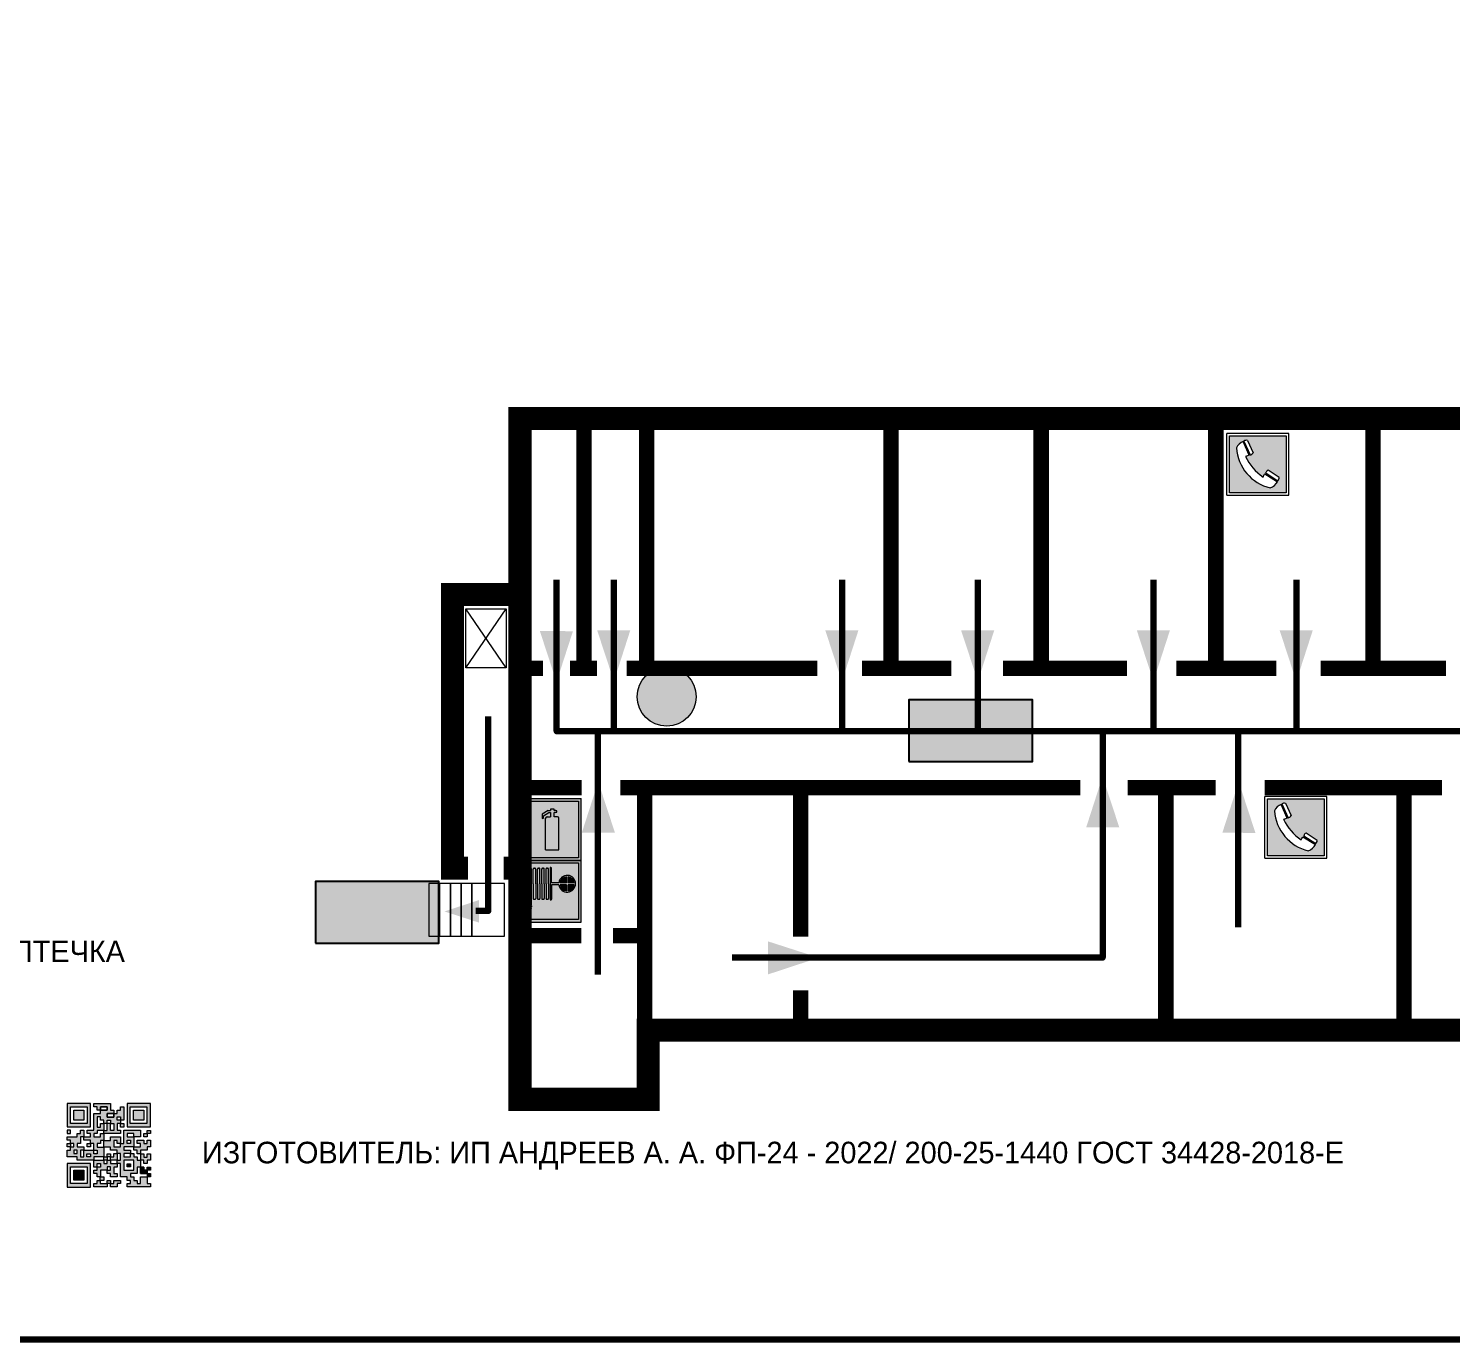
# Model space of a CAD drawing. Header units: millimetres. Extents: x 13810 to 67229, y 12374 to 21950.
# Drawn here: x 27635.8 to 27820.3, y 19874 to 20044 of the extents above; entities that cross this region are included whole.
import ezdxf

# ---------------------------------------------------------------- set-up
doc = ezdxf.new("R2010")
doc.units = ezdxf.units.MM
doc.layers.add('План_Штампы', color=7, linetype='Continuous')
doc.styles.add('обычный', font='arial.ttf')

# ---------------------------------------------------------------- blocks, each defined once
blk = doc.blocks.new('A$C7B8C2D5B')
at = {"lineweight": 0}
h = blk.add_hatch(color=5, dxfattribs=at)
h.dxf.hatch_style = 1
h.paths.add_polyline_path([(1.397, -3.024, 1), (-2.112, -3.024, 1)])
at = {"color": 5, "lineweight": 0}
blk.add_circle((-0.358, -3.024), 1.755, dxfattribs=at)
blk = doc.blocks.new('QR')
at = {"lineweight": 0}
h = blk.add_hatch(color=256, dxfattribs=at)
h.dxf.hatch_style = 1
h.paths.add_polyline_path([(9241.16, 2687.38), (9242.01, 2687.38), (9242.01, 2687.83), (9241.59, 2687.83), (9241.59, 2688.68), (9239.45, 2688.68), (9239.45, 2688.25), (9239.86, 2688.25), (9239.86, 2687.83), (9240.29, 2687.83), (9240.29, 2688.25), (9241.16, 2688.25), (9241.16, 2687.83), (9240.29, 2687.83), (9240.29, 2687.38), (9239.45, 2687.38), (9239.45, 2685.22), (9238.57, 2685.22), (9238.57, 2684.8), (9239.02, 2684.8), (9239.02, 2684.37), (9238.13, 2684.37), (9238.13, 2683.92), (9239.02, 2683.92), (9239.02, 2683.5), (9239.44, 2683.5), (9239.44, 2682.64), (9239.87, 2682.64), (9239.87, 2682.18), (9239.44, 2682.18), (9239.44, 2682.64), (9238.13, 2682.64), (9238.13, 2681.76), (9237.71, 2681.76), (9237.71, 2682.64), (9238.13, 2682.64), (9238.13, 2683.07), (9237.27, 2683.07), (9237.27, 2683.51), (9237.71, 2683.51), (9237.71, 2684.37), (9238.13, 2684.37), (9238.13, 2685.22), (9237.71, 2685.22), (9237.71, 2684.8), (9237.28, 2684.8), (9237.28, 2684.38), (9235.98, 2684.38), (9235.98, 2683.92), (9236.4, 2683.92), (9236.4, 2683.49), (9236.84, 2683.49), (9236.84, 2683.07), (9236.4, 2683.07), (9236.4, 2682.64), (9235.98, 2682.64), (9235.98, 2681.76), (9237.29, 2681.76), (9237.29, 2681.33), (9239.43, 2681.33), (9239.43, 2681.76), (9240.74, 2681.76), (9240.74, 2683.05), (9239.87, 2683.05), (9239.87, 2683.5), (9240.29, 2683.5), (9240.29, 2683.91), (9240.74, 2683.91), (9240.74, 2684.81), (9240.29, 2684.81), (9240.29, 2684.79), (9240.29, 2684.37), (9239.45, 2684.37), (9239.45, 2684.8), (9239.87, 2684.8), (9239.87, 2685.21), (9240.74, 2685.21), (9240.74, 2686.1), (9240.29, 2686.1), (9240.29, 2685.64), (9239.86, 2685.64), (9239.86, 2686.95), (9240.29, 2686.95), (9240.29, 2686.52), (9240.74, 2686.52), (9240.74, 2686.1), (9241.16, 2686.1), (9241.16, 2686.53), (9241.59, 2686.53), (9241.59, 2686.1), (9242.02, 2686.1), (9242.02, 2685.21), (9241.59, 2685.21), (9241.59, 2686.1), (9241.16, 2686.1), (9241.16, 2685.21), (9240.74, 2685.21), (9240.74, 2684.81), (9242.89, 2684.81), (9242.89, 2685.22), (9242.47, 2685.22), (9242.47, 2686.11), (9242.89, 2686.11), (9242.89, 2686.52), (9242.46, 2686.52), (9242.46, 2686.95), (9242.89, 2686.95), (9242.89, 2686.52), (9243.32, 2686.52), (9243.32, 2688.26), (9242.9, 2688.26), (9242.9, 2687.83), (9242.47, 2687.83), (9242.47, 2687.38), (9242.01, 2687.38), (9242.01, 2686.94), (9241.16, 2686.94)])
h.paths.add_polyline_path([(9239.02, 2682.18), (9239.02, 2681.76), (9238.54, 2681.76), (9238.54, 2682.18)], flags=16)
h.paths.add_polyline_path([(9237.27, 2682.65), (9237.27, 2682.19), (9236.83, 2682.19), (9236.83, 2682.65)], flags=16)
h = blk.add_hatch(color=256, dxfattribs=at)
h.dxf.hatch_style = 1
h.paths.add_polyline_path([(9238.15, 2687.83), (9236.83, 2687.83), (9236.83, 2686.52), (9238.15, 2686.52)], flags=0)
h.paths.add_polyline_path([(9239.01, 2685.65), (9239.01, 2688.68), (9235.98, 2688.68), (9235.98, 2685.65)])
h.paths.add_polyline_path([(9236.41, 2686.1), (9236.41, 2688.26), (9238.56, 2688.26), (9238.56, 2686.1)], flags=16)
h.paths.add_polyline_path([(9236.83, 2686.52), (9236.83, 2687.83), (9238.15, 2687.83), (9238.15, 2686.52)], flags=0)
h = blk.add_hatch(color=256, dxfattribs=at)
h.dxf.hatch_style = 1
h.paths.add_polyline_path([(9238.15, 2686.52), (9238.15, 2687.83), (9236.83, 2687.83), (9236.83, 2686.52)])
h.paths.add_polyline_path([(9245.91, 2686.52), (9245.91, 2687.83), (9244.59, 2687.83), (9244.59, 2686.52)], flags=0)
h.paths.add_polyline_path([(9246.77, 2685.65), (9246.77, 2688.68), (9243.74, 2688.68), (9243.74, 2685.65)])
h.paths.add_polyline_path([(9244.17, 2686.1), (9244.17, 2688.26), (9246.32, 2688.26), (9246.32, 2686.1)], flags=16)
h.paths.add_polyline_path([(9244.59, 2686.52), (9244.59, 2687.83), (9245.91, 2687.83), (9245.91, 2686.52)], flags=0)
h = blk.add_hatch(color=256, dxfattribs=at)
h.dxf.hatch_style = 1
h.paths.add_polyline_path([(9240.75, 2681.76), (9240.75, 2681.35), (9241.17, 2681.35), (9241.17, 2681.76)])
h.paths.add_polyline_path([(9241.6, 2682.18), (9241.17, 2682.18), (9241.17, 2681.76), (9241.6, 2681.76)])
h.paths.add_polyline_path([(9242.47, 2681.34), (9242.47, 2682.19), (9242.02, 2682.19), (9242.02, 2681.76), (9241.6, 2681.76), (9241.6, 2681.34)])
h.paths.add_polyline_path([(9239.87, 2678.3), (9239.44, 2678.3), (9239.44, 2677.89), (9241.17, 2677.89), (9241.17, 2678.3), (9240.28, 2678.3), (9240.28, 2678.73), (9239.87, 2678.73)])
h.paths.add_polyline_path([(9240.75, 2678.73), (9240.75, 2679.19), (9240.28, 2679.19), (9240.28, 2678.73)])
h.paths.add_polyline_path([(9241.6, 2678.73), (9241.17, 2678.73), (9241.17, 2678.3), (9241.6, 2678.3)])
h.paths.add_polyline_path([(9242.02, 2678.3), (9241.6, 2678.3), (9241.6, 2677.89), (9242.48, 2677.89), (9242.48, 2678.31), (9242.9, 2678.31), (9242.9, 2678.73), (9242.02, 2678.73)])
h.paths.add_polyline_path([(9246.36, 2684.37), (9246.36, 2684.79), (9245.93, 2684.79), (9245.93, 2684.37)])
h.paths.add_polyline_path([(9246.78, 2685.2), (9246.36, 2685.2), (9246.36, 2684.79), (9246.78, 2684.79)])
h.paths.add_polyline_path([(9245.91, 2687.83), (9244.59, 2687.83), (9244.59, 2686.52), (9245.91, 2686.52)])
h = blk.add_hatch(color=256, dxfattribs=at)
h.dxf.hatch_style = 1
h.paths.add_polyline_path([(9243.32, 2686.11), (9242.89, 2686.11), (9242.89, 2685.64), (9243.32, 2685.64)])
h.paths.add_polyline_path([(9239.02, 2683.07), (9239.02, 2683.5), (9238.56, 2683.5), (9238.56, 2683.07)])
h.paths.add_polyline_path([(9236.4, 2684.8), (9236.4, 2685.22), (9235.98, 2685.22), (9235.98, 2684.8)])
h.paths.add_polyline_path([(9236.4, 2683.07), (9236.4, 2683.49), (9235.98, 2683.49), (9235.98, 2683.07)])
h = blk.add_hatch(color=256, dxfattribs=at)
h.dxf.hatch_style = 1
h.paths.add_polyline_path([(9243.32, 2682.64), (9243.32, 2683.07), (9244.62, 2683.07), (9244.62, 2684.37), (9243.74, 2684.37), (9243.74, 2684.8), (9244.62, 2684.8), (9244.62, 2684.37), (9245.48, 2684.37), (9245.48, 2685.22), (9243.32, 2685.22), (9243.32, 2683.5), (9242.89, 2683.5), (9242.89, 2683.06), (9242.01, 2683.06), (9242.01, 2683.91), (9242.47, 2683.91), (9242.47, 2683.5), (9242.89, 2683.5), (9242.89, 2684.38), (9241.59, 2684.38), (9241.59, 2683.91), (9240.74, 2683.91), (9240.74, 2683.05), (9241.59, 2683.05), (9241.59, 2682.64), (9242.47, 2682.64), (9242.47, 2682.19), (9242.91, 2682.19), (9242.91, 2681.34), (9242.48, 2681.34), (9242.48, 2680.91), (9242.91, 2680.91), (9242.91, 2679.17), (9243.75, 2679.17), (9243.75, 2678.73), (9244.2, 2678.73), (9244.2, 2678.3), (9243.75, 2678.3), (9243.75, 2677.88), (9246.78, 2677.88), (9246.78, 2678.3), (9246.35, 2678.3), (9246.35, 2679.19), (9245.48, 2679.19), (9245.48, 2678.31), (9245.05, 2678.31), (9245.05, 2678.73), (9244.62, 2678.73), (9244.62, 2679.19), (9244.2, 2679.19), (9244.2, 2679.61), (9245.05, 2679.61), (9245.05, 2680.46), (9245.48, 2680.46), (9245.48, 2681.34), (9245.04, 2681.34), (9245.04, 2681.76), (9244.63, 2681.76), (9244.63, 2682.19), (9244.21, 2682.19), (9244.21, 2681.76), (9243.32, 2681.76), (9243.32, 2682.19), (9244.21, 2682.19), (9244.21, 2682.64)])
h.paths.add_polyline_path([(9243.75, 2683.49), (9243.75, 2683.92), (9244.21, 2683.92), (9244.21, 2683.49)], flags=16)
h.paths.add_polyline_path([(9243.32, 2681.34), (9244.63, 2681.34), (9244.63, 2680.04), (9243.32, 2680.04)], flags=16)
h.paths.add_polyline_path([(9243.76, 2680.89), (9244.18, 2680.89), (9244.18, 2680.48), (9243.76, 2680.48)], flags=0)
h = blk.add_hatch(color=256, dxfattribs=at)
h.dxf.hatch_style = 1
h.paths.add_polyline_path([(9246.36, 2683.07), (9246.78, 2683.07), (9246.78, 2683.92), (9246.36, 2683.92), (9246.36, 2683.49), (9245.92, 2683.49), (9245.92, 2683.92), (9245.06, 2683.92), (9245.06, 2683.49), (9245.48, 2683.49), (9245.48, 2683.07), (9244.62, 2683.07), (9244.62, 2682.65), (9245.05, 2682.65), (9245.05, 2682.18), (9245.48, 2682.18), (9245.48, 2682.65), (9246.36, 2682.65)])
h.paths.add_polyline_path([(9246.78, 2682.18), (9246.36, 2682.18), (9246.36, 2681.75), (9245.92, 2681.75), (9245.92, 2682.18), (9245.48, 2682.18), (9245.48, 2681.34), (9245.48, 2681.34), (9245.94, 2681.34), (9245.94, 2680.91), (9246.36, 2680.91), (9246.36, 2681.34), (9246.78, 2681.34)])
h = blk.add_hatch(color=256, dxfattribs=at)
h.dxf.hatch_style = 1
h.paths.add_polyline_path([(9242.02, 2680.46), (9242.48, 2680.46), (9242.48, 2680.91), (9241.58, 2680.91), (9241.58, 2681.35), (9241.17, 2681.35), (9241.17, 2680.91), (9240.75, 2680.91), (9240.75, 2681.33), (9239.43, 2681.33), (9239.43, 2680.46), (9239.86, 2680.46), (9239.86, 2680.92), (9240.3, 2680.92), (9240.3, 2680.46), (9239.86, 2680.46), (9239.86, 2680.04), (9239.44, 2680.04), (9239.44, 2679.62), (9239.86, 2679.62), (9239.86, 2679.19), (9240.29, 2679.19), (9240.29, 2680.03), (9241.18, 2680.03), (9241.18, 2680.47), (9241.6, 2680.47), (9241.6, 2680.03), (9241.18, 2680.03), (9241.18, 2679.61), (9241.6, 2679.61), (9241.6, 2679.19), (9242.47, 2679.19), (9242.47, 2679.6), (9242.02, 2679.6)])
h = blk.add_hatch(color=256, dxfattribs=at)
h.dxf.hatch_style = 1
h.paths.add_polyline_path([(9235.98, 2680.9), (9235.98, 2677.86), (9239.02, 2677.86), (9239.02, 2680.9)])
h.paths.add_polyline_path([(9238.57, 2680.48), (9238.57, 2678.32), (9236.41, 2678.32), (9236.41, 2680.48)], flags=16)
h.paths.add_polyline_path([(9238.15, 2680.05), (9238.15, 2678.74), (9236.83, 2678.74), (9236.83, 2680.05)], flags=0)
h = blk.add_hatch(color=256, dxfattribs=at)
h.dxf.hatch_style = 1
h.paths.add_polyline_path([(9238.15, 2680.05), (9236.83, 2680.05), (9236.83, 2678.74), (9238.15, 2678.74)])
h = blk.add_hatch(color=256, dxfattribs=at)
h.dxf.hatch_style = 1
h.paths.add_polyline_path([(9244.18, 2680.48), (9244.18, 2680.89), (9243.76, 2680.89), (9243.76, 2680.48)])
h = blk.add_hatch(color=256, dxfattribs=at)
h.dxf.hatch_style = 1
h.paths.add_polyline_path([(9245.93, 2680.04), (9245.93, 2680.46), (9245.48, 2680.46), (9245.48, 2679.62), (9246.35, 2679.62), (9246.35, 2680.04)])
h.paths.add_polyline_path([(9246.78, 2680.04), (9246.78, 2680.46), (9246.35, 2680.46), (9246.35, 2680.04)])
h.paths.add_polyline_path([(9246.78, 2679.18), (9246.78, 2679.62), (9246.35, 2679.62), (9246.35, 2679.18)])
for points in [[(9237.71, 2685.22), (9238.13, 2685.22), (9238.13, 2684.37), (9237.71, 2684.37), (9237.71, 2683.51), (9237.27, 2683.51), (9237.27, 2683.07), (9238.13, 2683.07), (9238.13, 2682.64), (9237.71, 2682.64), (9237.71, 2681.76), (9238.13, 2681.76), (9238.13, 2682.64), (9239.44, 2682.64), (9239.44, 2683.5), (9239.02, 2683.5), (9239.02, 2683.07), (9238.56, 2683.07), (9238.56, 2683.5), (9239.02, 2683.5), (9239.02, 2683.92), (9238.13, 2683.92), (9238.13, 2684.37), (9239.02, 2684.37), (9239.02, 2684.8), (9238.57, 2684.8), (9238.57, 2685.22), (9239.45, 2685.22), (9239.45, 2687.38), (9240.29, 2687.38), (9240.29, 2687.83), (9239.86, 2687.83), (9239.86, 2688.25), (9239.45, 2688.25), (9239.45, 2688.68), (9241.59, 2688.68), (9241.59, 2687.83), (9242.01, 2687.83), (9242.01, 2687.38), (9242.47, 2687.38), (9242.47, 2687.83), (9242.9, 2687.83), (9242.9, 2688.26), (9243.32, 2688.26), (9243.32, 2686.52), (9242.89, 2686.52), (9242.89, 2686.11), (9243.32, 2686.11), (9243.32, 2685.64), (9242.89, 2685.64), (9242.89, 2686.11), (9242.47, 2686.11), (9242.47, 2685.22), (9242.89, 2685.22), (9242.89, 2684.81), (9240.74, 2684.81), (9240.74, 2683.91), (9241.59, 2683.91), (9241.59, 2684.38), (9242.89, 2684.38), (9242.89, 2683.5), (9242.47, 2683.5), (9242.47, 2683.91), (9242.01, 2683.91), (9242.01, 2683.06), (9242.89, 2683.06), (9242.89, 2683.5), (9243.32, 2683.5), (9243.32, 2685.22), (9245.48, 2685.22), (9245.48, 2684.37), (9244.62, 2684.37), (9244.62, 2683.07), (9245.48, 2683.07), (9245.48, 2683.49), (9245.06, 2683.49), (9245.06, 2683.92), (9245.92, 2683.92), (9245.92, 2683.49), (9246.36, 2683.49), (9246.36, 2683.92), (9246.78, 2683.92), (9246.78, 2683.07), (9246.36, 2683.07), (9246.36, 2682.65), (9245.48, 2682.65), (9245.48, 2682.18), (9245.92, 2682.18), (9245.92, 2681.75), (9246.36, 2681.75), (9246.36, 2682.18), (9246.78, 2682.18), (9246.78, 2681.34), (9246.36, 2681.34), (9246.36, 2680.91), (9245.94, 2680.91), (9245.94, 2681.34), (9245.48, 2681.34), (9245.48, 2680.46), (9245.93, 2680.46), (9245.93, 2680.04), (9246.35, 2680.04), (9246.35, 2680.46), (9246.78, 2680.46), (9246.78, 2680.04), (9246.78, 2680.04), (9246.35, 2680.04), (9246.35, 2679.62), (9246.78, 2679.62), (9246.78, 2679.18), (9246.35, 2679.18), (9246.35, 2678.3), (9246.78, 2678.3), (9246.78, 2677.88), (9243.75, 2677.88), (9243.75, 2678.3), (9244.2, 2678.3), (9244.2, 2678.73), (9243.75, 2678.73), (9243.75, 2679.17), (9242.91, 2679.17), (9242.91, 2680.91), (9242.48, 2680.91), (9242.48, 2680.46), (9242.02, 2680.46), (9242.02, 2679.6), (9242.47, 2679.6), (9242.47, 2679.19), (9241.6, 2679.19), (9241.6, 2679.61), (9241.18, 2679.61), (9241.18, 2680.03), (9240.29, 2680.03), (9240.29, 2679.19), (9240.75, 2679.19), (9240.75, 2678.73), (9240.28, 2678.73), (9240.28, 2678.3), (9241.17, 2678.3), (9241.17, 2678.73), (9241.6, 2678.73), (9241.6, 2678.3), (9242.02, 2678.3), (9242.02, 2678.73), (9242.9, 2678.73), (9242.9, 2678.31), (9242.48, 2678.31), (9242.48, 2677.89), (9241.6, 2677.89), (9241.6, 2678.3), (9241.17, 2678.3), (9241.17, 2677.89), (9239.44, 2677.89), (9239.44, 2678.3), (9239.87, 2678.3), (9239.87, 2678.73), (9240.28, 2678.73), (9240.28, 2679.19), (9240.29, 2679.19), (9239.86, 2679.19), (9239.86, 2679.62), (9239.44, 2679.62), (9239.44, 2680.04), (9239.86, 2680.04), (9239.86, 2680.46), (9239.43, 2680.46), (9239.43, 2681.33), (9237.29, 2681.33), (9237.29, 2681.76), (9235.98, 2681.76), (9235.98, 2682.64), (9236.4, 2682.64), (9236.4, 2683.07), (9235.98, 2683.07), (9235.98, 2683.49), (9236.4, 2683.49), (9236.4, 2683.92), (9235.98, 2683.92), (9235.98, 2684.38), (9237.28, 2684.38), (9237.28, 2684.8), (9237.71, 2684.8), (9237.71, 2685.22), (9237.92, 2685.22)], [(9240.74, 2686.1), (9240.74, 2686.52), (9240.29, 2686.52), (9240.29, 2686.95), (9239.86, 2686.95), (9239.86, 2685.64), (9240.29, 2685.64), (9240.29, 2686.1), (9240.74, 2686.1), (9240.74, 2686.52)], [(9240.74, 2685.21), (9239.87, 2685.21), (9239.87, 2684.8), (9239.45, 2684.8), (9239.45, 2684.37), (9240.29, 2684.37), (9240.29, 2684.79), (9240.29, 2684.81), (9240.74, 2684.81), (9240.74, 2685.21), (9239.87, 2685.21)], [(9244.62, 2684.37), (9244.62, 2684.8), (9243.74, 2684.8), (9243.74, 2684.37), (9244.62, 2684.37)], [(9240.74, 2683.05), (9240.74, 2681.76), (9239.43, 2681.76), (9239.43, 2681.33), (9240.75, 2681.33), (9240.75, 2681.35), (9240.75, 2680.91), (9241.17, 2680.91), (9241.17, 2681.35), (9241.58, 2681.35), (9241.58, 2680.91), (9242.48, 2680.91), (9242.48, 2681.34), (9242.91, 2681.34), (9242.91, 2682.19), (9242.47, 2682.19), (9242.47, 2682.64), (9241.59, 2682.64), (9241.59, 2683.05), (9240.74, 2683.05)], [(9240.74, 2683.91), (9240.29, 2683.91), (9240.29, 2683.5), (9239.87, 2683.5), (9239.87, 2683.05), (9240.74, 2683.05), (9240.74, 2683.91)], [(9244.62, 2683.07), (9243.32, 2683.07), (9243.32, 2682.64), (9244.21, 2682.64), (9244.21, 2682.19), (9243.32, 2682.19), (9243.32, 2681.76), (9244.21, 2681.76), (9244.21, 2682.19), (9244.63, 2682.19), (9244.63, 2681.76), (9245.04, 2681.76), (9245.04, 2681.34), (9245.48, 2681.34)], [(9245.48, 2682.18), (9245.05, 2682.18), (9245.05, 2682.65), (9244.62, 2682.65), (9244.62, 2683.07)], [(9241.6, 2681.76), (9242.02, 2681.76), (9242.02, 2682.19), (9242.47, 2682.19), (9242.47, 2681.34), (9241.6, 2681.34), (9241.6, 2681.76)], [(9245.48, 2682.18), (9245.48, 2681.34)], [(9239.86, 2680.46), (9239.86, 2680.92), (9240.3, 2680.92), (9240.3, 2680.46), (9239.86, 2680.46)], [(9245.48, 2680.46), (9245.05, 2680.46), (9245.05, 2679.61), (9244.2, 2679.61), (9244.2, 2679.19), (9244.62, 2679.19), (9244.62, 2678.73), (9245.05, 2678.73), (9245.05, 2678.31), (9245.48, 2678.31), (9245.48, 2679.19), (9246.35, 2679.19), (9246.35, 2679.07)], [(9246.35, 2679.62), (9245.48, 2679.62), (9245.48, 2680.46)], [(9245.48, 2680.46), (9245.48, 2679.62), (9246.35, 2679.62), (9246.35, 2680.04), (9245.93, 2680.04), (9245.93, 2680.46), (9245.48, 2680.46), (9245.48, 2679.62)], [(9246.35, 2679.62), (9246.35, 2679.18)]]:
    blk.add_lwpolyline(points, dxfattribs=at)
for points in [[(9235.98, 2685.65), (9239.01, 2685.65), (9239.01, 2688.68), (9235.98, 2688.68)], [(9243.74, 2685.65), (9246.77, 2685.65), (9246.77, 2688.68), (9243.74, 2688.68)], [(9236.41, 2688.26), (9238.56, 2688.26), (9238.56, 2686.1), (9236.41, 2686.1)], [(9236.83, 2687.83), (9238.15, 2687.83), (9238.15, 2686.52), (9236.83, 2686.52)], [(9240.29, 2687.83), (9241.16, 2687.83), (9241.16, 2688.25), (9240.29, 2688.25)], [(9240.29, 2688.25), (9241.16, 2688.25), (9241.16, 2687.83), (9240.29, 2687.83)], [(9242.01, 2687.38), (9241.16, 2687.38), (9241.16, 2686.94), (9242.01, 2686.94)], [(9241.16, 2687.38), (9242.01, 2687.38), (9242.01, 2686.94), (9241.16, 2686.94)], [(9242.89, 2686.52), (9242.46, 2686.52), (9242.46, 2686.95), (9242.89, 2686.95)], [(9244.17, 2688.26), (9246.32, 2688.26), (9246.32, 2686.1), (9244.17, 2686.1)], [(9244.59, 2687.83), (9245.91, 2687.83), (9245.91, 2686.52), (9244.59, 2686.52)], [(9235.98, 2684.8), (9236.4, 2684.8), (9236.4, 2685.22), (9235.98, 2685.22)], [(9241.16, 2686.1), (9240.74, 2686.1), (9240.74, 2685.21), (9241.16, 2685.21)], [(9241.16, 2686.53), (9241.59, 2686.53), (9241.59, 2686.1), (9241.16, 2686.1)], [(9241.59, 2686.1), (9242.02, 2686.1), (9242.02, 2685.21), (9241.59, 2685.21)], [(9245.93, 2684.79), (9246.36, 2684.79), (9246.36, 2684.37), (9245.93, 2684.37)], [(9246.36, 2685.2), (9246.78, 2685.2), (9246.78, 2684.79), (9246.36, 2684.79)], [(9236.4, 2683.07), (9236.84, 2683.07), (9236.84, 2683.49), (9236.4, 2683.49)], [(9243.75, 2683.92), (9244.21, 2683.92), (9244.21, 2683.49), (9243.75, 2683.49)], [(9236.83, 2682.19), (9237.27, 2682.19), (9237.27, 2682.65), (9236.83, 2682.65)], [(9238.54, 2682.18), (9239.02, 2682.18), (9239.02, 2681.76), (9238.54, 2681.76)], [(9239.44, 2682.64), (9239.87, 2682.64), (9239.87, 2682.18), (9239.44, 2682.18)], [(9240.75, 2681.76), (9241.17, 2681.76), (9241.17, 2681.35), (9240.75, 2681.35)], [(9241.17, 2682.18), (9241.6, 2682.18), (9241.6, 2681.76), (9241.17, 2681.76)], [(9243.32, 2680.04), (9244.63, 2680.04), (9244.63, 2681.34), (9243.32, 2681.34)], [(9235.98, 2677.86), (9239.02, 2677.86), (9239.02, 2680.9), (9235.98, 2680.9)], [(9236.41, 2680.48), (9238.57, 2680.48), (9238.57, 2678.32), (9236.41, 2678.32)], [(9236.83, 2680.05), (9238.15, 2680.05), (9238.15, 2678.74), (9236.83, 2678.74)], [(9241.18, 2680.03), (9241.6, 2680.03), (9241.6, 2680.47), (9241.18, 2680.47)], [(9243.76, 2680.89), (9244.18, 2680.89), (9244.18, 2680.48), (9243.76, 2680.48)]]:
    blk.add_lwpolyline(points, close=True, dxfattribs=at)
blk = doc.blocks.new('A$C7B4425F7')
at = {"true_color": 0xffffff}
blk.add_hatch(color=7, dxfattribs=at).paths.add_polyline_path([(0, 0), (-16, 0), (-16, -8), (0, -8)])
h = blk.add_hatch(color=126)
h.paths.add_polyline_path([(-0.2, -0.2), (-15.8, -0.2), (-15.8, -7.8), (-0.2, -7.8)])
h.paths.add_polyline_path([(-11.76, -2.03), (-11.76, -3.66), (-11.17, -3.66, -0.568275), (-11.17, -6.18), (-12.58, -6.18), (-12.58, -2.03)], flags=16)
h.paths.add_polyline_path([(-13.33, -4.12, -0.495768), (-13.59, -6.18), (-15.03, -6.18), (-15.03, -2.03), (-13.59, -2.03, -0.487973)], flags=16)
h.paths.add_polyline_path([(-10.25, -2.03), (-9.48, -2.03), (-9.48, -6.18), (-10.25, -6.18)], flags=16)
h.paths.add_polyline_path([(-13.84, -3.69), (-14.24, -3.69), (-14.24, -3.03), (-13.9, -3.03, -0.692621)], flags=0)
h.paths.add_polyline_path([(-9.15, -2.03), (-8.4, -2.03), (-8.04, -3.07), (-7.68, -2.03), (-6.93, -2.03), (-7.64, -4.1), (-6.93, -6.18), (-7.68, -6.18), (-8.04, -5.14), (-8.4, -6.18), (-9.15, -6.18), (-8.44, -4.1)], flags=16)
h.paths.add_polyline_path([(-11.76, -4.46), (-11.42, -4.46, -0.692621), (-11.36, -5.12), (-11.76, -5.12)], flags=0)
h.paths.add_polyline_path([(-13.9, -5.2), (-14.24, -5.2), (-14.24, -4.55), (-13.84, -4.55, -0.708038)], flags=0)
edge = h.paths.add_edge_path(flags=16)
edge.add_ellipse((-5.51, -4.08), major_axis=(0, 2.05), ratio=0.586184, start_angle=0, end_angle=360)
edge = h.paths.add_edge_path(flags=0)
edge.add_ellipse((-5.51, -4.08), major_axis=(0, 1.14), ratio=0.454828, start_angle=0, end_angle=360)
h.paths.add_polyline_path([(-4.13, -4.96, 0.377264), (-3.48, -4.52, 0.0555), (-3.16, -2.03), (-1.66, -2.03), (-1.66, -4.96), (-0.96, -4.96), (-0.96, -7.01), (-1.75, -7.01), (-1.75, -6.18), (-3.3, -6.18), (-3.3, -7.02), (-4.13, -7.02)], flags=16)
h.paths.add_polyline_path([(-2.73, -2.91), (-2.28, -2.91), (-2.28, -4.96), (-3.05, -4.96, 0.079136)], flags=0)
at = {"color": 126}
blk.add_lwpolyline([(-16, -8), (0, -8), (0, 0), (-16, 0)], close=True, dxfattribs=at)
blk = doc.blocks.new('A$C37112FD5')
at = {"true_color": 0xf5f5ff}
h = blk.add_hatch(color=7, dxfattribs=at)
h.dxf.hatch_style = 1
h.paths.add_polyline_path([(12.8, -7.4), (0, -7.4), (0, -20.2), (12.8, -20.2)])
h.paths.add_polyline_path([(12.29, -7.91), (12.29, -19.69), (0.51, -19.69), (0.51, -7.91)], flags=16)
h.paths.add_polyline_path([(4.98, -9.04, -0.42597), (5.17, -9.22), (5.17, -12.25), (5.17, -15.29, -0.432244), (4.98, -15.47), (4.83, -15.47, -0.42597), (4.64, -15.29), (4.64, -12.25), (4.64, -9.22, -0.432244), (4.83, -9.04)], flags=0)
h.paths.add_polyline_path([(4.28, -9.22), (4.28, -12.25), (4.28, -15.29, -0.432244), (4.09, -15.47), (3.94, -15.47, -0.42597), (3.75, -15.29), (3.75, -12.25), (3.75, -9.22, -0.432244), (3.94, -9.04), (4.09, -9.04, -0.42597)], flags=0)
h.paths.add_polyline_path([(5.72, -9.04), (5.87, -9.04, -0.42597), (6.06, -9.22), (6.06, -12.25), (6.06, -15.29, -0.432244), (5.87, -15.47), (5.72, -15.47, -0.42597), (5.53, -15.29), (5.53, -12.25), (5.53, -9.22, -0.432244)], flags=0)
h.paths.add_polyline_path([(6.42, -8.9), (6.5, -8.9, -0.42597), (6.69, -9.08), (6.69, -12.03), (8.21, -12.03, -15.824349), (8.21, -12.47), (6.69, -12.47), (6.69, -15.42, -0.432244), (6.5, -15.6), (6.42, -15.6)], flags=0)
h.paths.add_polyline_path([(3.39, -9.22), (3.39, -12.25), (3.39, -15.29, -0.432244), (3.2, -15.47), (3.05, -15.47, -0.42597), (2.85, -15.29), (2.85, -12.25), (2.85, -9.22, -0.432244), (3.05, -9.04), (3.2, -9.04, -0.42597)], flags=0)
h.paths.add_polyline_path([(2.5, -9.22), (2.5, -16.71), (1.96, -16.71), (1.96, -9.22, -0.432244), (2.15, -9.04), (2.31, -9.04, -0.42597)], flags=0)
h.paths.add_polyline_path([(1.61, -8.9), (1.61, -15.6), (1.57, -15.6, -0.42597), (1.37, -15.42), (1.37, -12.03), (1.37, -9.09, -0.432244), (1.57, -8.9)], flags=0)
h.paths.add_polyline_path([(9.76, -10.81), (9.76, -12.03), (8.49, -12.03, -0.336371)], flags=0)
h.paths.add_polyline_path([(8.49, -12.47), (9.76, -12.47), (9.76, -13.7, -0.336371)], flags=0)
h.paths.add_polyline_path([(10.11, -10.81, -0.336371), (11.38, -12.03), (10.11, -12.03)], flags=0)
h.paths.add_polyline_path([(10.11, -12.47), (11.38, -12.47, -0.336371), (10.11, -13.7)], flags=0)
h.paths.add_polyline_path([(2.5, -16.84), (2.5, -17.05), (1.97, -17.05), (1.97, -16.84)], flags=0)
h.paths.add_polyline_path([(2.5, -17.24, -0.033778), (2.24, -18.6, -0.033778), (1.97, -17.24)], flags=0)
h = blk.add_hatch(color=242)
h.dxf.hatch_style = 1
h.paths.add_polyline_path([(12.29, -7.91), (0.51, -7.91), (0.51, -19.69), (12.29, -19.69)])
h.paths.add_polyline_path([(6.42, -15.6), (6.42, -8.9), (6.5, -8.9, -0.42597), (6.69, -9.08), (6.69, -12.03), (8.21, -12.03, -15.824349), (8.21, -12.47), (6.69, -12.47), (6.69, -15.42, -0.432244), (6.5, -15.6)], flags=16)
h.paths.add_polyline_path([(5.87, -15.47), (5.72, -15.47, -0.42597), (5.53, -15.29), (5.53, -12.25), (5.53, -9.22, -0.432244), (5.72, -9.04), (5.87, -9.04, -0.42597), (6.06, -9.22), (6.06, -12.25), (6.06, -15.29, -0.432244)], flags=16)
h.paths.add_polyline_path([(4.98, -15.47), (4.83, -15.47, -0.42597), (4.64, -15.29), (4.64, -12.25), (4.64, -9.22, -0.432244), (4.83, -9.04), (4.98, -9.04, -0.42597), (5.17, -9.22), (5.17, -12.25), (5.17, -15.29, -0.432244)], flags=16)
h.paths.add_polyline_path([(4.09, -15.47), (3.94, -15.47, -0.42597), (3.75, -15.29), (3.75, -12.25), (3.75, -9.22, -0.432244), (3.94, -9.04), (4.09, -9.04, -0.42597), (4.28, -9.22), (4.28, -12.25), (4.28, -15.29, -0.432244)], flags=16)
h.paths.add_polyline_path([(3.2, -15.47), (3.05, -15.47, -0.42597), (2.85, -15.29), (2.85, -12.25), (2.85, -9.22, -0.432244), (3.05, -9.04), (3.2, -9.04, -0.42597), (3.39, -9.22), (3.39, -12.25), (3.39, -15.29, -0.432244)], flags=16)
h.paths.add_polyline_path([(2.5, -17.05), (1.97, -17.05), (1.97, -16.84), (2.5, -16.84)], flags=16)
h.paths.add_polyline_path([(2.5, -17.24, -0.033778), (2.24, -18.6, -0.033778), (1.97, -17.24)], flags=16)
h.paths.add_polyline_path([(2.5, -16.71), (1.96, -16.71), (1.96, -9.22, -0.432244), (2.15, -9.04), (2.31, -9.04, -0.42597), (2.5, -9.22)], flags=16)
h.paths.add_polyline_path([(1.61, -15.6), (1.57, -15.6, -0.42597), (1.37, -15.42), (1.37, -12.03), (1.37, -9.09, -0.432244), (1.57, -8.9), (1.61, -8.9)], flags=16)
h.paths.add_polyline_path([(8.49, -12.47), (9.76, -12.47), (9.76, -13.7, -0.336371)], flags=0)
h.paths.add_polyline_path([(10.11, -13.7), (10.11, -12.47), (11.38, -12.47, -0.336371)], flags=0)
h.paths.add_polyline_path([(8.49, -12.03, -0.336371), (9.76, -10.81), (9.76, -12.03)], flags=0)
h.paths.add_polyline_path([(10.11, -12.03), (10.11, -10.81, -0.336371), (11.38, -12.03)], flags=0)
h = blk.add_hatch(color=7, dxfattribs=at)
h.dxf.hatch_style = 1
h.paths.add_polyline_path([(1.61, -8.9), (1.57, -8.9, 0.432244), (1.37, -9.09), (1.37, -12.03), (1.37, -15.42, 0.42597), (1.57, -15.6), (1.61, -15.6)])
h.paths.add_polyline_path([(2.5, -9.22, 0.42597), (2.31, -9.04), (2.15, -9.04, 0.432244), (1.96, -9.22), (1.96, -16.71), (2.5, -16.71)])
h.paths.add_polyline_path([(2.5, -16.84), (1.97, -16.84), (1.97, -17.05), (2.5, -17.05)])
h.paths.add_polyline_path([(2.5, -17.24), (1.97, -17.24, 0.033778), (2.24, -18.6, 0.033778)])
h.paths.add_polyline_path([(3.39, -12.25), (3.39, -9.22, 0.42597), (3.2, -9.04), (3.05, -9.04, 0.432244), (2.85, -9.22), (2.85, -12.25), (2.85, -15.29, 0.42597), (3.05, -15.47), (3.2, -15.47, 0.432244), (3.39, -15.29)])
h.paths.add_polyline_path([(4.28, -12.25), (4.28, -9.22, 0.42597), (4.09, -9.04), (3.94, -9.04, 0.432244), (3.75, -9.22), (3.75, -12.25), (3.75, -15.29, 0.42597), (3.94, -15.47), (4.09, -15.47, 0.432244), (4.28, -15.29)])
h.paths.add_polyline_path([(5.17, -12.25), (5.17, -9.22, 0.42597), (4.98, -9.04), (4.83, -9.04, 0.432244), (4.64, -9.22), (4.64, -12.25), (4.64, -15.29, 0.42597), (4.83, -15.47), (4.98, -15.47, 0.432244), (5.17, -15.29)])
h.paths.add_polyline_path([(6.06, -12.25), (6.06, -9.22, 0.42597), (5.87, -9.04), (5.72, -9.04, 0.432244), (5.53, -9.22), (5.53, -12.25), (5.53, -15.29, 0.42597), (5.72, -15.47), (5.87, -15.47, 0.432244), (6.06, -15.29)])
h.paths.add_polyline_path([(6.69, -12.47), (8.21, -12.47, 15.824349), (8.21, -12.03), (6.69, -12.03), (6.69, -9.08, 0.42597), (6.5, -8.9), (6.42, -8.9), (6.42, -15.6), (6.5, -15.6, 0.432244), (6.69, -15.42)])
h.paths.add_polyline_path([(8.49, -12.47), (9.76, -12.47), (9.76, -13.7, -0.336371)], flags=16)
h.paths.add_polyline_path([(8.49, -12.03, -0.336371), (9.76, -10.81), (9.76, -12.03)], flags=16)
h.paths.add_polyline_path([(10.11, -12.47), (11.38, -12.47, -0.336371), (10.11, -13.7)], flags=16)
h.paths.add_polyline_path([(10.11, -12.03), (10.11, -10.81, -0.336371), (11.38, -12.03)], flags=16)
h = blk.add_hatch(color=242)
h.dxf.hatch_style = 1
h.paths.add_polyline_path([(9.76, -10.81, 0.336371), (8.49, -12.03), (9.76, -12.03)])
h.paths.add_polyline_path([(10.11, -10.81), (10.11, -12.03), (11.38, -12.03, 0.336371)])
h.paths.add_polyline_path([(11.38, -12.47), (10.11, -12.47), (10.11, -13.7, 0.336371)])
h.paths.add_polyline_path([(9.76, -12.47), (8.49, -12.47, 0.336371), (9.76, -13.7)])
at = {"color": 242, "lineweight": 5}
for p, q in [((0, -20.2), (0, -7.4)), ((0, -7.4), (12.8, -7.4)), ((12.8, -20.2), (12.8, -7.4)), ((1.37, -12.03), (1.37, -9.08)), ((1.57, -8.9), (1.61, -8.9)), ((1.61, -8.9), (1.61, -15.6)), ((1.96, -16.71), (1.96, -9.22)), ((2.15, -9.04), (2.31, -9.04)), ((2.5, -16.71), (2.5, -9.22)), ((2.85, -12.25), (2.85, -9.22)), ((3.05, -9.04), (3.2, -9.04)), ((3.39, -12.25), (3.39, -9.22)), ((3.75, -12.25), (3.75, -9.22)), ((3.94, -9.04), (4.09, -9.04)), ((4.28, -12.25), (4.28, -9.22)), ((4.64, -12.25), (4.64, -9.22)), ((4.83, -9.04), (4.98, -9.04)), ((5.17, -12.25), (5.17, -9.22)), ((5.53, -12.25), (5.53, -9.22)), ((5.72, -9.04), (5.87, -9.04)), ((6.06, -12.25), (6.06, -9.22)), ((6.42, -8.9), (6.42, -15.6)), ((6.5, -8.9), (6.42, -8.9)), ((6.69, -12.03), (6.69, -9.08)), ((9.76, -10.81), (9.76, -12.03)), ((10.11, -10.81), (10.11, -12.03)), ((1.37, -12.03), (1.37, -15.42)), ((2.85, -12.25), (2.85, -15.29)), ((3.39, -12.25), (3.39, -15.29)), ((3.75, -12.25), (3.75, -15.29)), ((4.28, -12.25), (4.28, -15.29)), ((4.64, -12.25), (4.64, -15.29)), ((5.17, -12.25), (5.17, -15.29)), ((5.53, -12.25), (5.53, -15.29)), ((6.06, -12.25), (6.06, -15.29)), ((8.21, -12.03), (6.69, -12.03)), ((8.21, -12.47), (6.69, -12.47)), ((6.69, -12.47), (6.69, -15.42)), ((9.76, -12.03), (8.49, -12.03)), ((9.76, -12.47), (8.49, -12.47)), ((9.76, -12.47), (9.76, -13.7)), ((11.38, -12.03), (10.11, -12.03)), ((11.38, -12.47), (10.11, -12.47)), ((10.11, -12.47), (10.11, -13.7)), ((1.57, -15.6), (1.61, -15.6)), ((1.96, -16.71), (2.5, -16.71)), ((1.97, -16.84), (2.5, -16.84)), ((1.97, -17.05), (1.97, -16.84)), ((2.5, -17.05), (1.97, -17.05)), ((1.97, -17.24), (2.5, -17.24)), ((2.5, -16.84), (2.5, -17.05)), ((3.05, -15.47), (3.2, -15.47)), ((3.94, -15.47), (4.09, -15.47)), ((4.83, -15.47), (4.98, -15.47)), ((5.72, -15.47), (5.87, -15.47)), ((6.42, -15.6), (6.5, -15.6)), ((0, -20.2), (12.8, -20.2))]:
    blk.add_line(p, q, dxfattribs=at)
blk.add_lwpolyline([(0.51, -7.91), (12.29, -7.91), (12.29, -19.69), (0.51, -19.69)], close=True, dxfattribs=at)
for centre, radius, start, end in [((1.56, -9.09), 0.182, 87.1027, 180.6071), ((2.15, -9.22), 0.182, 87.1027, 180.6071), ((2.32, -9.22), 0.182, 359.3929, 92.8973), ((3.04, -9.22), 0.182, 87.1027, 180.6071), ((3.21, -9.22), 0.182, 359.3929, 92.8973), ((3.93, -9.22), 0.182, 87.1027, 180.6071), ((4.1, -9.22), 0.182, 359.3929, 92.8973), ((4.82, -9.22), 0.182, 87.1027, 180.6071), ((4.99, -9.22), 0.182, 359.3929, 92.8973), ((5.71, -9.22), 0.182, 87.1027, 180.6071), ((5.88, -9.22), 0.182, 359.3929, 92.8973), ((6.51, -9.09), 0.182, 359.3929, 92.8973), ((9.93, -12.25), 1.74, 187.2319, 172.7681), ((9.93, -12.25), 1.46, 96.9927, 171.3585), ((9.93, -12.25), 1.46, 8.6415, 83.0073), ((9.93, -12.25), 1.46, 188.6415, 263.0073), ((9.93, -12.25), 1.46, 276.9927, 351.3585), ((1.56, -15.42), 0.182, 179.3929, 272.8973), ((12.17, -15.98), 10.27, 187.041, 194.7793), ((-7.7, -15.98), 10.27, 345.2207, 352.959), ((3.04, -15.29), 0.182, 179.3929, 272.8973), ((3.21, -15.29), 0.182, 267.1027, 0.6071), ((3.93, -15.29), 0.182, 179.3929, 272.8973), ((4.1, -15.29), 0.182, 267.1027, 0.6071), ((4.82, -15.29), 0.182, 179.3929, 272.8973), ((4.99, -15.29), 0.182, 267.1027, 0.6071), ((5.71, -15.29), 0.182, 179.3929, 272.8973), ((5.88, -15.29), 0.182, 267.1027, 0.6071), ((6.51, -15.42), 0.182, 267.1027, 0.6071)]:
    blk.add_arc(centre, radius, start, end, dxfattribs=at)
blk = doc.blocks.new('A$C3AD82952')
at = {"true_color": 0xf5f5ff}
h = blk.add_hatch(color=7, dxfattribs=at)
h.dxf.hatch_style = 1
h.paths.add_polyline_path([(8.21, 8.73, 0.414214), (7.89, 9.05), (7.22, 9.05), (7.22, 9.92), (7.59, 9.92, 1), (7.57, 10.36), (7.22, 10.36), (7.22, 10.6), (6.43, 10.6), (6.43, 10.36), (6.01, 10.36), (4.74, 9.59), (4.74, 8.69), (4.98, 8.73), (4.98, 9.26), (6.12, 9.91), (6.43, 9.91), (6.43, 9.05), (5.76, 9.05, 0.414214), (5.44, 8.73), (5.44, 2.2), (8.21, 2.2)], flags=0)
h.paths.add_polyline_path([(12.8, 12.8), (0, 12.8), (0, 0), (12.8, 0)])
h.paths.add_polyline_path([(0.51, 12.29), (12.29, 12.29), (12.29, 0.51), (0.51, 0.51)], flags=16)
h.paths.add_polyline_path([(4.74, 9.59), (6.01, 10.36), (6.43, 10.36), (6.43, 10.6), (7.22, 10.6), (7.22, 10.36), (7.59, 10.36, -0.94586), (7.59, 9.92), (7.22, 9.92), (7.22, 9.05), (7.89, 9.05, -0.414214), (8.21, 8.73), (8.21, 2.2), (5.44, 2.2), (5.44, 8.73, -0.414214), (5.76, 9.05), (6.43, 9.05), (6.43, 9.91), (6.12, 9.91), (4.98, 9.26), (4.98, 8.73), (4.74, 8.69)], flags=0)
h = blk.add_hatch(color=242)
h.dxf.hatch_style = 1
h.paths.add_polyline_path([(12.29, 12.29), (0.51, 12.29), (0.51, 0.51), (12.29, 0.51)])
h.paths.add_polyline_path([(4.74, 8.69), (4.74, 9.59), (6.01, 10.36), (6.43, 10.36), (6.43, 10.6), (7.22, 10.6), (7.22, 10.36), (7.59, 10.36, -0.94586), (7.59, 9.92), (7.22, 9.92), (7.22, 9.05), (7.89, 9.05, -0.414214), (8.21, 8.73), (8.21, 2.2), (5.44, 2.2), (5.44, 8.73, -0.414214), (5.76, 9.05), (6.43, 9.05), (6.43, 9.91), (6.12, 9.91), (4.98, 9.26), (4.98, 8.73)], flags=16)
h = blk.add_hatch(color=7, dxfattribs=at)
h.dxf.hatch_style = 1
h.paths.add_polyline_path([(8.21, 8.73, 0.414214), (7.89, 9.05), (7.22, 9.05), (7.22, 9.92), (7.59, 9.92, 1), (7.57, 10.36), (7.22, 10.36), (7.22, 10.6), (6.43, 10.6), (6.43, 10.36), (6.01, 10.36), (4.74, 9.59), (4.74, 8.69), (4.98, 8.73), (4.98, 9.26), (6.12, 9.91), (6.43, 9.91), (6.43, 9.05), (5.76, 9.05, 0.414214), (5.44, 8.73), (5.44, 2.2), (8.21, 2.2)])
at = {"color": 242, "lineweight": 5}
for p, q in [((0, 0), (0, 12.8)), ((0, 12.8), (12.8, 12.8)), ((12.8, 0), (12.8, 12.8)), ((6.01, 10.36), (4.74, 9.59)), ((4.74, 9.59), (4.74, 8.69)), ((4.98, 9.26), (6.12, 9.91)), ((4.98, 8.73), (4.98, 9.26)), ((5.76, 9.05), (6.43, 9.05)), ((6.01, 10.36), (6.43, 10.36)), ((6.12, 9.91), (6.43, 9.91)), ((7.22, 10.6), (6.43, 10.6)), ((6.43, 10.6), (6.43, 10.36)), ((6.43, 9.91), (6.43, 9.05)), ((7.22, 10.36), (7.22, 10.6)), ((7.59, 10.36), (7.22, 10.36)), ((7.22, 9.05), (7.22, 9.92)), ((7.59, 9.92), (7.22, 9.92)), ((7.89, 9.05), (7.22, 9.05)), ((4.74, 8.69), (4.98, 8.73)), ((5.44, 2.2), (5.44, 8.73)), ((8.21, 2.2), (8.21, 8.73)), ((0, 0), (12.8, 0)), ((5.44, 2.2), (8.21, 2.2))]:
    blk.add_line(p, q, dxfattribs=at)
blk.add_lwpolyline([(0.51, 12.29), (12.29, 12.29), (12.29, 0.51), (0.51, 0.51)], close=True, dxfattribs=at)
for centre, radius, start, end in [((5.76, 8.73), 0.32, 90, 180), ((7.58, 10.14), 0.223, 273.1875, 86.8125), ((7.89, 8.73), 0.32, 0, 90)]:
    blk.add_arc(centre, radius, start, end, dxfattribs=at)
blk = doc.blocks.new('A$C32E8229D')
at = {"true_color": 0xffffff}
blk.add_hatch(color=7, dxfattribs=at).paths.add_polyline_path([(0, 0), (0, -8), (16, -8), (16, 0)])
h = blk.add_hatch(color=126)
h.paths.add_polyline_path([(0.2, -0.2), (15.8, -0.2), (15.8, -7.8), (0.2, -7.8)])
h.paths.add_polyline_path([(13.49, -2.05), (12.08, -2.05), (11.37, -2.63, 0.162397), (11.29, -2.84), (11.29, -3.63), (10.35, -3.63), (10.35, -4.05), (11.68, -4.05), (11.68, -3.48), (12.26, -4.28), (11.29, -5.1), (11.29, -6.78), (11.85, -6.78), (11.85, -5.44), (12.8, -4.64), (12.8, -5.94), (14.46, -5.94), (14.46, -5.39), (13.45, -5.39), (13.45, -3.97), (12.46, -2.59), (13.15, -2.59), (13.69, -3.34), (14.18, -3)], flags=16)
h.paths.add_polyline_path([(10.74, -1.82, 1), (11.8, -1.82, 1)], flags=16)
h.paths.add_polyline_path([(9.39, -3.59), (5.99, -3.59), (6.56, -3.03), (5.91, -3.03), (5.1, -3.83), (5.91, -4.64), (6.56, -4.64), (5.99, -4.09), (9.39, -4.09)], flags=16)
h.paths.add_polyline_path([(4.29, -1.08), (1.72, -1.08), (1.72, -6.6), (4.29, -6.6)], flags=16)
at = {"color": 126}
blk.add_lwpolyline([(16, -8), (0, -8), (0, 0), (16, 0)], close=True, dxfattribs=at)
blk = doc.blocks.new('A$C456E1F9C')
at = {"lineweight": 5}
h = blk.add_hatch(color=242, dxfattribs=at)
h.paths.add_polyline_path([(0.51, -1.47), (0.51, -13.26), (12.29, -13.26), (12.29, -1.47)])
h.paths.add_polyline_path([(5.42, -4.95, -0.254479), (4.78, -5.4), (3.52, -2.53, -0.209735), (4.23, -2.4)], flags=16)
h.paths.add_polyline_path([(8.53, -8.6), (10.87, -10.17), (10.54, -10.76), (8.03, -9.13, -0.192251)], flags=16)
h.paths.add_polyline_path([(4.61, -5.49, 0.005518), (3.87, -5.72, 0.128647), (7.49, -10.01, 0.00809), (7.83, -9.33), (10.47, -10.97, -0.16736), (8.99, -12.25, -0.327862), (1.95, -3.95, -0.166952), (3.36, -2.62)], flags=16)
at = {"color": 242, "lineweight": 5}
for p, q in [((0, -13.77), (0, -0.97)), ((12.8, -0.97), (0, -0.97)), ((4.61, -5.49), (3.36, -2.62)), ((3.52, -2.53), (4.78, -5.4)), ((4.23, -2.4), (5.42, -4.95)), ((12.8, -13.77), (12.8, -0.97)), ((10.81, -10.12), (8.53, -8.6)), ((7.83, -9.33), (10.47, -10.97)), ((8.03, -9.13), (10.54, -10.76)), ((10.54, -10.76), (10.8, -10.3)), ((10.8, -10.3), (10.81, -10.12)), ((0, -13.77), (12.8, -13.77))]:
    blk.add_line(p, q, dxfattribs=at)
blk.add_lwpolyline([(0.51, -1.47), (12.29, -1.47), (12.29, -13.26), (0.51, -13.26)], close=True, dxfattribs=at)
for centre, radius, start, end in [((4.59, -5.34), 2.99, 114.2845, 152.1974), ((4.02, -3.27), 0.891, 76.3284, 123.7092), ((11.12, -3.31), 9.19, 183.9915, 256.6009), ((14.98, -39.1), 35.17, 107.1487, 108.4135), ((13.86, -0.94), 11.08, 205.5536, 234.8762), ((4.68, -4.59), 0.824, 276.9621, 334.0723), ((8.94, -9.5), 0.989, 114.4092, 157.9388), ((-13.31, 0.8), 23.44, 332.5487, 334.4027), ((7.87, -9.46), 3, 291.9291, 329.9329)]:
    blk.add_arc(centre, radius, start, end, dxfattribs=at)

msp = doc.modelspace()

# ---------------------------------------------------------------- linework, layer by layer
at = {"color": 2, "lineweight": 100}
msp.add_lwpolyline([(27619.29, 20268.98), (28219.29, 20268.98), (28219.29, 19873.98), (27619.29, 19873.98)], close=True, dxfattribs=at)
at = {"lineweight": 100}
for points, const_width in [([(27842.8, 20174.68), (27842.8, 19993.4), (27699.49, 19993.4), (27699.49, 19970.59), (27690.73, 19970.59), (27690.73, 19935.11), (27692.77, 19935.11)], 3), ([(27716.12, 19914.09), (27919.82, 19914.09), (27919.82, 19907.65), (27940.12, 19907.65), (27940.12, 19918.27), (27975.19, 19918.27), (27975.19, 19936.58), (27967.11, 19936.58), (27967.11, 19992.81), (27975.02, 19992.81), (27975.02, 20010.35), (27943.74, 20010.35), (27943.74, 20174.61)], 3), ([(27707.8, 19961.03), (27707.8, 19994.21)], 2), ([(27715.92, 19961.03), (27715.92, 19994.21)], 2), ([(27747.6, 19961.03), (27747.6, 19994.21)], 2), ([(27767.07, 19961.03), (27767.07, 19994.21)], 2), ([(27789.71, 19961.03), (27789.71, 19994.21)], 2), ([(27810.09, 19961.03), (27810.09, 19994.21)], 2), ([(27699.49, 19955.67), (27699.49, 19970.59)], 3), ([(27699.45, 19961.03), (27702.48, 19961.03)], 2), ([(27705.98, 19961.03), (27709.48, 19961.03)], 2), ([(27713.33, 19961.03), (27738.05, 19961.03)], 2), ([(27743.84, 19961.03), (27755.42, 19961.03)], 2), ([(27762.14, 19961.03), (27778.2, 19961.03)], 2), ([(27784.61, 19961.03), (27797.55, 19961.03)], 2), ([(27803.29, 19961.03), (27819.54, 19961.03)], 2), ([(27697.39, 19935.11), (27699.49, 19935.11), (27699.49, 19956.36)], 3), ([(27707.49, 19945.53), (27699.58, 19945.53)], 2), ([(27711.55, 19926.34), (27715.67, 19926.34), (27715.67, 19909.41), (27715.67, 19945.53), (27712.52, 19945.53)], 2), ([(27715.67, 19945.53), (27772.14, 19945.53)], 2), ([(27735.88, 19945.53), (27735.88, 19926.22)], 2), ([(27778.29, 19945.53), (27789.68, 19945.53)], 2), ([(27783.23, 19945.53), (27783.23, 19914.06)], 2), ([(27796.05, 19945.53), (27819.06, 19945.53)], 2), ([(27814.11, 19945.53), (27814.11, 19913.8)], 2), ([(27699.49, 19935.11), (27699.49, 19905.12), (27716.12, 19905.12), (27716.12, 19914.09), (27720.82, 19914.09)], 3), ([(27699.49, 19926.34), (27707.44, 19926.34)], 2), ([(27735.88, 19914.09), (27735.88, 19919.25)], 2)]:
    msp.add_lwpolyline(points, dxfattribs=dict(at, const_width=const_width))
at = {"color": 126, "lineweight": 100, "true_color": 0x008754}
for points in [[(27709.59, 19952.85), (27704.24, 19952.85), (27704.24, 19972.51)], [(27711.67, 19972.51), (27711.67, 19952.85)], [(27741.25, 19972.51), (27741.25, 19952.85)], [(27758.86, 19972.51), (27758.86, 19952.85)], [(27781.64, 19972.51), (27781.64, 19952.85)], [(27800.16, 19972.51), (27800.16, 19952.85)], [(27709.59, 19952.85), (27889.09, 19952.85), (27895.07, 19958.26)], [(27695.38, 19954.78), (27695.38, 19929.56), (27693.77, 19929.56)], [(27709.59, 19952.85), (27709.59, 19921.32)], [(27727.02, 19923.5), (27775.05, 19923.5), (27775.05, 19952.85)], [(27792.63, 19952.85), (27792.63, 19927.45)]]:
    msp.add_lwpolyline(points, dxfattribs=at)
at = {"lineweight": 0}
for points in [[(27692.48, 19961.09), (27692.48, 19968.73), (27697.72, 19968.73), (27697.72, 19961.09)], [(27689.07, 19926.28), (27689.07, 19933.1), (27687.67, 19933.1), (27687.67, 19926.28)], [(27690.47, 19926.28), (27690.47, 19933.1), (27689.07, 19933.1), (27689.07, 19926.28)], [(27691.86, 19926.28), (27691.86, 19933.1), (27690.47, 19933.1), (27690.47, 19926.28)], [(27693.26, 19926.28), (27693.26, 19933.1), (27691.86, 19933.1), (27691.86, 19926.28)], [(27697.5, 19926.28), (27697.5, 19933.1), (27693.26, 19933.1), (27693.26, 19926.28)]]:
    msp.add_lwpolyline(points, close=True, dxfattribs=at)
for points in [[(27697.72, 19961.09), (27692.48, 19968.73)], [(27692.48, 19961.09), (27697.72, 19968.73)]]:
    msp.add_lwpolyline(points, dxfattribs=at)
at = {"layer": 'План_Штампы', "color": 126, "true_color": 0x008754}
for points in [[(27702.07, 19965.85), (27706.36, 19965.83), (27704.23, 19959.25)], [(27709.5, 19965.94), (27713.79, 19965.93), (27711.67, 19959.34)], [(27739.08, 19965.94), (27743.37, 19965.93), (27741.24, 19959.34)], [(27756.69, 19965.94), (27760.98, 19965.93), (27758.86, 19959.34)], [(27779.47, 19965.94), (27783.76, 19965.93), (27781.63, 19959.34)], [(27797.99, 19965.94), (27802.28, 19965.93), (27800.15, 19959.34)], [(27711.81, 19939.69), (27707.51, 19939.7), (27709.64, 19946.29)], [(27777.2, 19940.39), (27772.91, 19940.4), (27775.03, 19946.98)], [(27794.85, 19939.68), (27790.56, 19939.69), (27792.69, 19946.28)], [(27694.18, 19930.96), (27694.18, 19928.04), (27689.69, 19929.49)], [(27731.64, 19921.32), (27731.65, 19925.61), (27738.23, 19923.49)]]:
    msp.add_solid(points, dxfattribs=at)

# ---------------------------------------------------------------- block references
for name, p, xscale, yscale, zscale in [('A$C456E1F9C', (27791.16, 19992.07), 0.625, 0.625, 0.625), ('A$C456E1F9C', (27796.09, 19945.01), 0.625, 0.625, 0.625), ('A$C3AD82952', (27699.41, 19936.12), 0.625, 0.625, 0.625), ('A$C37112FD5', (27699.41, 19940.74), 0.6249984004534781, 0.6249984004534781, 0.6249984004534781)]:
    msp.add_blockref(name, p, dxfattribs=dict(xscale=xscale, yscale=yscale, zscale=zscale))
at = {"xscale": 2.177419353276491, "yscale": 2.177419353276491, "zscale": 2.177419353276491, "rotation": 90}
msp.add_blockref('A$C7B8C2D5B', (27711.94, 19958.12), dxfattribs=at)
at = {"color": 22, "lineweight": 100, "true_color": 0xbb1e10}
msp.add_blockref('QR', (18404.8, 17215.89), dxfattribs=at)
at = {"layer": 'План_Штампы', "color": 126, "true_color": 0x008754, "xscale": -1}
msp.add_blockref('A$C32E8229D', (27765.93, 19956.95), dxfattribs=at)
at = {"layer": 'План_Штампы'}
msp.add_blockref('A$C7B4425F7', (27688.98, 19933.38), dxfattribs=at)

# ---------------------------------------------------------------- texts
at = {"lineweight": 0, "char_height": 2.8, "attachment_point": 5, "style": 'обычный'}
for s, insert, width in [('\\pi-8.4,l8.4,t8.4;{\\fProxima Nova Rg|b0|i0|c204|p2;АПТЕЧКА\\H1.1667x; }', (27639.7, 19924.32), 126.6484), ('\\pi-8.4,l8.4,t8.4;{\\fProxima Nova Rg|b0|i0|c204|p2;ИЗГОТОВИТЕЛЬ: ИП АНДРЕЕВ А. А.\\fProxima Nova Rg|b0|i0|c0|p2; \\fProxima Nova Rg|b0|i0|c204|p2;ФП-24 - 2022/ 200-25-1440 ГОСТ 34428-2018-Е\\H1.2266x; }', (27732.3, 19897.82), 191.3484)]:
    msp.add_mtext(s, dxfattribs=dict(at, insert=insert, width=width))

doc.saveas('drawing.dxf')
